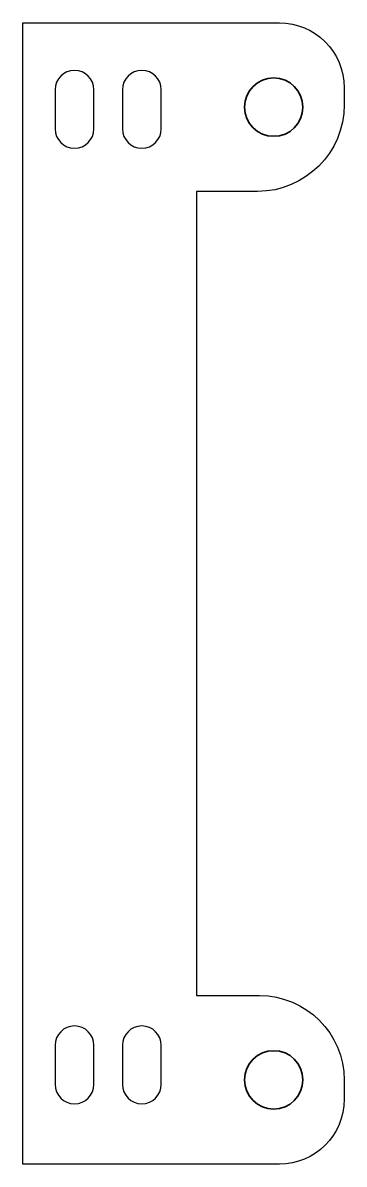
# Model space of a CAD drawing. Header units: millimetres. Extents: x 109.8 to 134.6, y 104.5 to 192.5.
import ezdxf

# ---------------------------------------------------------------- set-up
doc = ezdxf.new("R2010")
doc.units = ezdxf.units.MM
doc.header["$MEASUREMENT"] = 0
doc.layers.get('0').update_dxf_attribs({"lineweight": 0})

msp = doc.modelspace()

# ---------------------------------------------------------------- linework, layer by layer
at = {"color": 18, "lineweight": 35, "true_color": 0x000000}
for centre in [(129.197, 186), (129.197, 111)]:
    msp.add_circle(centre, 2.25, dxfattribs=at)
at = {"color": 18, "lineweight": 25, "true_color": 0x000000}
for points, knots in [([(109.842, 104.5), (109.842, 104.5), (129.634, 104.5), (129.634, 104.5), (132.395, 104.5), (134.634, 106.739), (134.634, 109.5), (134.634, 109.5), (134.634, 110.965), (134.634, 110.965), (134.634, 114.574), (131.708, 117.5), (128.098, 117.5), (128.098, 117.5), (123.235, 117.5), (123.235, 117.5), (123.235, 117.5), (123.235, 179.5), (123.235, 179.5), (123.235, 179.5), (127.952, 179.5), (127.952, 179.5), (131.642, 179.5), (134.634, 182.492), (134.634, 186.183), (134.634, 186.183), (134.634, 187.5), (134.634, 187.5), (134.634, 190.262), (132.395, 192.5), (129.634, 192.5), (129.634, 192.5), (109.841, 192.5), (109.841, 192.5), (109.841, 192.5), (109.842, 104.5), (109.842, 104.5)], [0, 0, 0, 0, 1, 1, 1, 2, 2, 2, 3, 3, 3, 4, 4, 4, 5, 5, 5, 6, 6, 6, 7, 7, 7, 8, 8, 8, 9, 9, 9, 10, 10, 10, 11, 11, 11, 12, 12, 12, 12]), ([(113.829, 182.831), (113.829, 182.831), (113.829, 182.831), (113.829, 182.831), (113.001, 182.831), (112.329, 183.503), (112.329, 184.331), (112.329, 184.331), (112.329, 187.331), (112.329, 187.331), (112.329, 188.16), (113.001, 188.831), (113.829, 188.831), (113.829, 188.831), (113.829, 188.831), (113.829, 188.831), (114.658, 188.831), (115.329, 188.16), (115.329, 187.331), (115.329, 187.331), (115.329, 184.331), (115.329, 184.331), (115.329, 183.503), (114.658, 182.831), (113.829, 182.831)], [0, 0, 0, 0, 1, 1, 1, 2, 2, 2, 3, 3, 3, 4, 4, 4, 5, 5, 5, 6, 6, 6, 7, 7, 7, 8, 8, 8, 8]), ([(119.021, 182.831), (119.021, 182.831), (119.021, 182.831), (119.021, 182.831), (118.193, 182.831), (117.521, 183.503), (117.521, 184.331), (117.521, 184.331), (117.521, 187.331), (117.521, 187.331), (117.521, 188.16), (118.193, 188.831), (119.021, 188.831), (119.021, 188.831), (119.021, 188.831), (119.021, 188.831), (119.85, 188.831), (120.521, 188.16), (120.521, 187.331), (120.521, 187.331), (120.521, 184.331), (120.521, 184.331), (120.521, 183.503), (119.85, 182.831), (119.021, 182.831)], [0, 0, 0, 0, 1, 1, 1, 2, 2, 2, 3, 3, 3, 4, 4, 4, 5, 5, 5, 6, 6, 6, 7, 7, 7, 8, 8, 8, 8]), ([(113.829, 109.154), (113.829, 109.154), (113.829, 109.154), (113.829, 109.154), (113.001, 109.154), (112.329, 109.826), (112.329, 110.654), (112.329, 110.654), (112.329, 113.654), (112.329, 113.654), (112.329, 114.483), (113.001, 115.154), (113.829, 115.154), (113.829, 115.154), (113.829, 115.154), (113.829, 115.154), (114.658, 115.154), (115.329, 114.483), (115.329, 113.654), (115.329, 113.654), (115.329, 110.654), (115.329, 110.654), (115.329, 109.826), (114.658, 109.154), (113.829, 109.154)], [0, 0, 0, 0, 1, 1, 1, 2, 2, 2, 3, 3, 3, 4, 4, 4, 5, 5, 5, 6, 6, 6, 7, 7, 7, 8, 8, 8, 8]), ([(119.021, 109.154), (119.021, 109.154), (119.021, 109.154), (119.021, 109.154), (118.193, 109.154), (117.521, 109.826), (117.521, 110.654), (117.521, 110.654), (117.521, 113.654), (117.521, 113.654), (117.521, 114.483), (118.193, 115.154), (119.021, 115.154), (119.021, 115.154), (119.021, 115.154), (119.021, 115.154), (119.85, 115.154), (120.521, 114.483), (120.521, 113.654), (120.521, 113.654), (120.521, 110.654), (120.521, 110.654), (120.521, 109.826), (119.85, 109.154), (119.021, 109.154)], [0, 0, 0, 0, 1, 1, 1, 2, 2, 2, 3, 3, 3, 4, 4, 4, 5, 5, 5, 6, 6, 6, 7, 7, 7, 8, 8, 8, 8])]:
    msp.add_open_spline(points, degree=3, knots=knots, dxfattribs=at)

doc.saveas('drawing.dxf')
